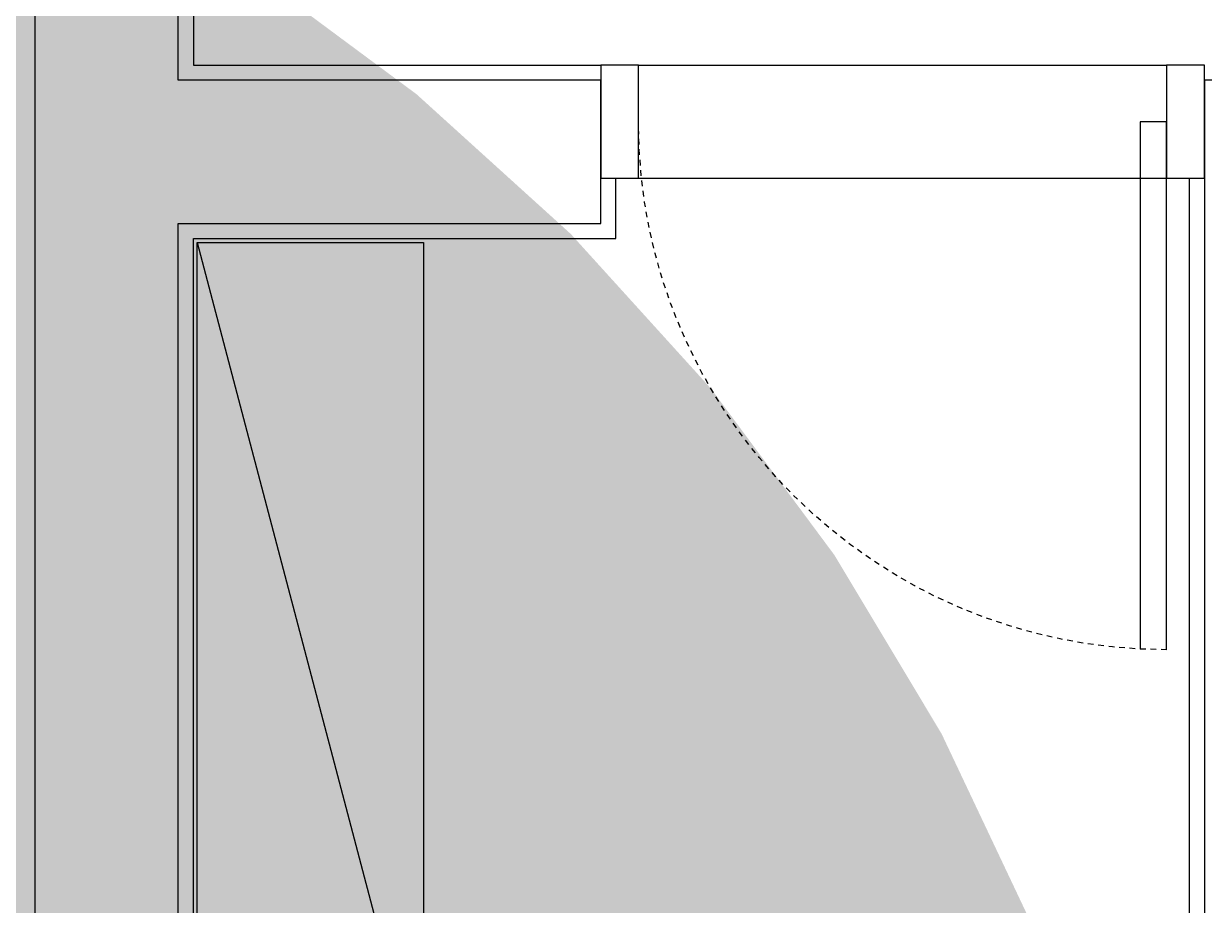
# Model space of a CAD drawing. Header units: millimetres. Extents: x 13515 to 183937, y -33900 to -660.
# Drawn here: x 60212.33 to 60236.83, y -20663.67 to -20645.37 of the extents above; entities that cross this region are included whole.
import ezdxf

# ---------------------------------------------------------------- set-up
doc = ezdxf.new("R2010")
doc.units = ezdxf.units.MM
doc.header["$LTSCALE"] = 100
doc.header["$MEASUREMENT"] = 0
doc.linetypes.add('A0-000 XR 평면도$0$HID', pattern=[2.5, 1.5, -1])
doc.linetypes.add('HIDDEN', pattern=[2, 1, -1])
doc.layers.get('0').update_dxf_attribs({"linetype": 'CONTINUOUS'})
for name, color, linetype in [('254', 254, 'CONTINUOUS'), ('A0-000 XR 평면도$0$DOOR', 4, 'CONTINUOUS'), ('A0-000 XR 평면도$0$DOOR(OPEN ELE)', 5, 'CONTINUOUS'), ('ELE9', 9, 'CONTINUOUS'), ('LED', 7, 'CONTINUOUS')]:
    doc.layers.add(name, color=color, linetype=linetype)

# ---------------------------------------------------------------- blocks, each defined once
blk = doc.blocks.new('A0-000 XR 평면도$0$A$C5E8D039A')
at = {"layer": 'A0-000 XR 평면도$0$DOOR'}
for points in [[(-24.99951255321503, 750.0003712582402), (-24.99951255321503, 800.000371258473), (125.0004874486476, 800.000371258473), (125.0004874486476, 750.000371258473)], [(-24.99951255321503, 0.0003712582401931286), (-24.99951255321503, 50.00037125824019), (125.0004874486476, 50.00037125847302), (125.0004874486476, 0.0003712584730237722)]]:
    blk.add_lwpolyline(points, close=True, dxfattribs=at)
blk.add_lwpolyline([(750.0311711318791, 50.00037125847302), (50.0004874477163, 50.00037125847302), (50.0004874477163, 85.00037125847302), (749.155661996454, 85.00037125847302)], dxfattribs=at)
at = {"layer": 'A0-000 XR 평면도$0$DOOR(OPEN ELE)', "linetype": 'A0-000 XR 평면도$0$HID', "ltscale": 0.05}
blk.add_arc((50.0004874477163, 50.00037125847302), 700.0306836836318, 0, 90, dxfattribs=at)
blk = doc.blocks.new('B2FF')
at = {"layer": 'ELE9', "ltscale": 0.1}
for points in [[(37344399.7160556, 551036.3375615743), (37344489.71605586, 551036.3375615743), (37344489.71605586, 550831.3375615736), (37345029.71605586, 550831.3375615736)], [(37339374.71605586, 549896.3375615744), (37339374.71605586, 548251.3375615736), (37347569.71605586, 548251.3375615736), (37347569.71605586, 550811.3375615736), (37347379.71605586, 550811.3375615736), (37347379.71605586, 548441.3375615736), (37346019.71605586, 548441.3375615736), (37346019.71605586, 550621.3375615736), (37346579.71605586, 550621.3375615736), (37346579.71605586, 550811.3375615736), (37345829.71605586, 550811.3375615736), (37345829.71605586, 548441.3375615736), (37344469.71605586, 548441.3375615736), (37344469.71605586, 550621.3375615736), (37345029.71605586, 550621.3375615736), (37345029.71605586, 550811.3375615736), (37344469.71605586, 550811.3375615736), (37344469.71605586, 551016.3375615743), (37344279.71605586, 551016.3375615743), (37344279.71605586, 548441.3375615736), (37339564.71605586, 548441.3375615736), (37339564.71605587, 549896.3375615744), (37339374.71605586, 549896.3375615744)], [(37345079.71605586, 550831.3375615736), (37345779.71605586, 550831.3375615736)], [(37345809.71605586, 550681.3375615717), (37345809.71605586, 549456.337561663), (37345799.71605586, 549456.337561663), (37345799.71605586, 548471.3375615736), (37344499.71605586, 548471.3375615736), (37344499.71605586, 549456.337561663), (37344489.71605586, 549456.337561663), (37344489.71605586, 550601.3375615736), (37345049.71605586, 550601.3375615736), (37345049.71605586, 550681.3375615717)], [(37345079.71605586, 550681.3375615717), (37345779.71605586, 550681.3375615717)], [(37344494.71605586, 550596.3375615736), (37344794.71605586, 549456.3375616623)]]:
    blk.add_lwpolyline(points, dxfattribs=at)
blk.add_lwpolyline([(37344494.71605586, 550596.3375615736), (37344794.71605586, 550596.3375615736), (37344794.71605586, 549456.3375616623), (37344494.71605586, 549456.3375616623)], close=True, dxfattribs=at)
at = {"layer": 'ELE9', "ltscale": 0.1, "xscale": -1, "rotation": 90}
blk.add_blockref('A0-000 XR 평면도$0$A$C5E8D039A', (37345829.71642712, 550806.3380490204), dxfattribs=at)

msp = doc.modelspace()

# ---------------------------------------------------------------- hatches: boundary and pattern name
at = {"layer": '254', "ltscale": 10000}
h = msp.add_hatch(color=256, dxfattribs=at)
h.dxf.hatch_style = 1
edge = h.paths.add_edge_path()
edge.add_arc((60080.01473127288, -20680.84569566387), 40, 90, 180)
edge.add_line((60040.01473127288, -20680.84569566387), (60040.01473127288, -20739.18136879147))
edge.add_arc((60080.01473127288, -20739.18136879147), 40, 180, 270)
edge.add_line((60080.01473127288, -20779.18136879147), (60192.57015130736, -20779.18136879147))
edge.add_arc((60192.57015130736, -20739.18136879147), 40, 270, 360)
edge.add_line((60232.57015130736, -20739.18136879147), (60232.57015130736, -20680.84569566387))
edge.add_arc((60192.57015130736, -20680.84569566387), 40, 0, 90)
edge.add_line((60192.57015130736, -20640.84569566387), (60080.01473127288, -20640.84569566387))

# ---------------------------------------------------------------- next in the draw order: block references
at = {"xscale": 0.01565177005511743, "yscale": 0.01565177005511743, "zscale": 0.01565177005511743}
msp.add_blockref('B2FF', (-524291.5122214594, -29267.71507409108), dxfattribs=at)

# ---------------------------------------------------------------- next in the draw order: linework, layer by layer
at = {"layer": 'LED', "color": 6, "linetype": 'HIDDEN', "ltscale": 0.3, "const_width": 7.999999999999995}
msp.add_lwpolyline([(60080.01473127288, -20640.84569566387, 0.414213562373095), (60040.01473127288, -20680.84569566387), (60040.01473127288, -20739.18136879147, 0.414213562373095), (60080.01473127288, -20779.18136879147), (60192.57015130736, -20779.18136879147, 0.414213562373095), (60232.57015130736, -20739.18136879147), (60232.57015130736, -20680.84569566387, 0.414213562373095), (60192.57015130736, -20640.84569566387)], format="xyb", close=True, dxfattribs=at)

doc.saveas('drawing.dxf')
